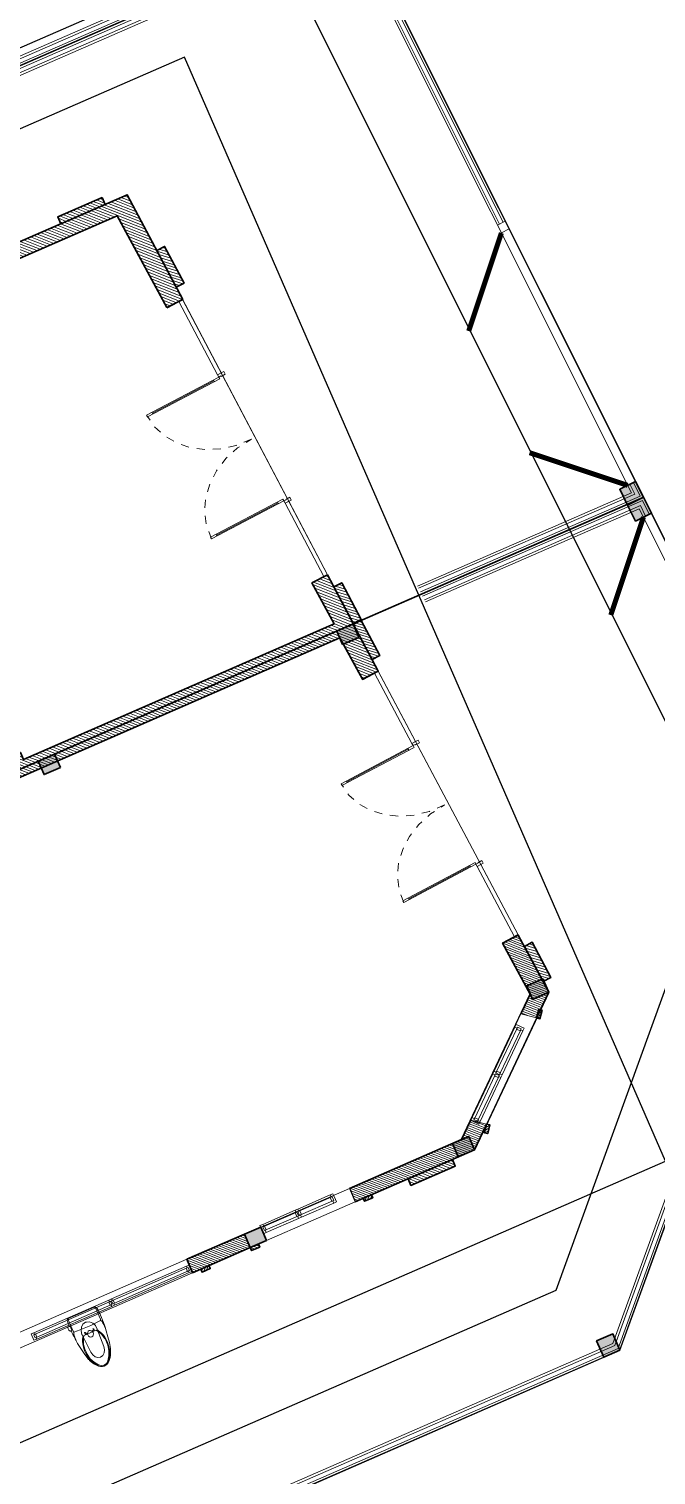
# Model space of a CAD drawing. Header units: millimetres. Extents: x 567980 to 569372, y 2065777 to 2066674.
# Drawn here: x 568845.56 to 568853.34, y 2066444.43 to 2066462.37 of the extents above; entities that cross this region are included whole.
import ezdxf
from ezdxf.xclip import XClip

# ---------------------------------------------------------------- set-up
doc = ezdxf.new("R2010")
doc.units = ezdxf.units.MM
for name, pattern in [('CENTER', [3, 1.5, -0.5, 0.5, -0.5]), ('HIDDEN', [0.75, 0.5, -0.25]), ('HIDDEN2', [0.1875, 0.125, -0.0625])]:
    doc.linetypes.add(name, pattern=pattern)
for name, color, linetype, lineweight in [('A-COT VACH', 2, 'Continuous', 35), ('A-CUA', 25, 'Continuous', 5), ('A-DIM', 251, 'Continuous', 15), ('A-HATCH', 251, 'Continuous', 5), ('A-NET KHUAT', 250, 'HIDDEN', 9), ('A-NET THAY', 125, 'Continuous', 18), ('A-NOI THAT', 44, 'Continuous', 9), ('A-TRUC', 250, 'CENTER', 5), ('A-TUONG', 255, 'Continuous', 35), ('boDnv', 54, 'Continuous', 25)]:
    doc.layers.add(name, color=color, linetype=linetype, lineweight=lineweight)
for name, color, linetype in [('ChiaLo', 128, 'CENTER'), ('datOlienke', 42, 'Continuous'), ('LoLK', 6, 'Continuous'), ('QH', 7, 'Continuous'), ('QUYEN', 7, 'Continuous'), ('ViaHeS', 32, 'Continuous')]:
    doc.layers.add(name, color=color, linetype=linetype)
doc.styles.add('rms', font='romans.shx', dxfattribs={"width": 0.7, "bigfont": 'vns.shx'})
doc.linetypes.add('ADL', pattern='A,0.125,-0.15,["++",rms,S=0.5,R=0,X=0,Y=-0.2245],-1.35,1.125', length=2.75)

# ---------------------------------------------------------------- blocks, each defined once
blk = doc.blocks.new('NEN')
at = {"layer": 'boDnv', "color": 10, "linetype": 'ADL', "ltscale": 0.25}
blk.add_lwpolyline([(156.672, 80.693), (146.026, 101.979), (139.956, 104.181), (-3.204, 41.78), (-5.746, 35.822), (2.49, 13.482), (8.01, 11.127), (154.618, 75.032)], close=True, dxfattribs=at)
at = {"layer": 'ChiaLo', "ltscale": 5}
for points in [[(152.12, 92.029), (-2.661, 24.563)], [(155.704, 84.864), (138.387, 77.316)]]:
    blk.add_lwpolyline(points, dxfattribs=at)
at = {"layer": 'datOlienke'}
blk.add_lwpolyline([(157.758, 80.756), (146.742, 102.783), (139.922, 105.257), (-3.967, 42.538), (-6.821, 35.849), (1.701, 12.732), (8.014, 10.038), (155.411, 74.287)], close=True, dxfattribs=at)
at = {"layer": 'LoLK'}
for points in [[(152.12, 92.029), (148.537, 99.194), (131.994, 91.984), (135.19, 84.65)], [(155.704, 84.864), (152.12, 92.029), (135.19, 84.65), (138.387, 77.316)], [(157.758, 80.756), (155.704, 84.864), (138.387, 77.316), (142.215, 68.535), (155.411, 74.287)]]:
    blk.add_lwpolyline(points, close=True, dxfattribs=at)
at = {"layer": 'ViaHeS'}
blk.add_lwpolyline([(157.758, 80.756), (146.742, 102.783), (139.922, 105.257), (-3.967, 42.538), (-6.821, 35.849), (1.701, 12.732), (8.014, 10.038), (155.411, 74.287)], close=True, dxfattribs=at)
blk = doc.blocks.new('NEN M01')
at = {"layer": 'datOlienke'}
blk.add_lwpolyline([(4.737, 4.993), (3.439, 29.587), (-1.824, 34.58), (-158.789, 34.58), (-164.078, 29.588), (-165.502, 4.992), (-160.791, 0), (0, 0)], close=True, dxfattribs=at)
at = {"layer": 'LoLK'}
for points in [[(4.072, 17.58), (3.65, 25.58), (-14.396, 25.58), (-14.396, 17.58)], [(4.495, 9.58), (4.072, 17.58), (-14.396, 17.58), (-14.396, 9.58)], [(4.737, 4.993), (4.495, 9.58), (-14.396, 9.58), (-14.396, 0), (0, 0)]]:
    blk.add_lwpolyline(points, close=True, dxfattribs=at)
blk = doc.blocks.new('*U404')
at = {"layer": 'A-CUA', "color": 32}
for points in [[(60, -40), (45, -40), (45, -18), (0, -18), (0, -40), (0, -40), (0, -82), (0, -82), (0, -103), (45, -103), (45, -82), (60, -82)], [(30, -82), (60, -82), (60, -40), (30, -40)], [(1292, -82), (1262, -82), (1262, -40), (1292, -40)], [(1322, -82), (1307, -82), (1307, -40), (1322, -40), (1322, -18), (1277, -18), (1277, -40), (1292, -40), (1292, -82), (1277, -82), (1277, -103), (1322, -103)], [(1307, -82), (1337, -82), (1337, -40), (1307, -40)], [(2540, -40), (2555, -40), (2555, -18), (2600, -18), (2600, -40), (2600, -40), (2600, -82), (2600, -82), (2600, -103), (2555, -103), (2555, -82), (2540, -82)], [(2570, -82), (2540, -82), (2540, -40), (2570, -40)]]:
    blk.add_lwpolyline(points, close=True, dxfattribs=at)
at = {"layer": 'A-CUA', "color": 37, "lineweight": -2}
for points in [[(45, -18), (1277, -18), (1277, -40), (45, -40)], [(45, -82), (1277, -82), (1277, -103), (45, -103)], [(2555, -18), (1322, -18), (1322, -40), (2555, -40)], [(2555, -82), (1322, -82), (1322, -103), (2555, -103)]]:
    blk.add_lwpolyline(points, close=True, dxfattribs=at)
blk = doc.blocks.new('A$C1a95cbaf')
at = {"layer": 'A-HATCH'}
h = blk.add_hatch(dxfattribs=at)
h.set_pattern_fill('ANSI31', color=256, scale=300)
h.set_pattern_definition([(45, (-121341.862, 350750.01), (-26.5165043, 26.5165043), [])])
h.paths.add_polyline_path([(110, 600), (0, 600), (0, 0), (110, 0)])
at = {"layer": 'A-TUONG', "elevation": 0}
blk.add_lwpolyline([(110, 0), (0, 0), (0, 600), (110, 600)], close=True, dxfattribs=at)
blk = doc.blocks.new('*U399')
at = {"layer": 'A-CUA', "color": 32}
for points in [[(60, -40), (45, -40), (45, -10), (0, -10), (0, -40), (0, -40), (0, -90), (0, -90), (0, -120), (45, -120), (45, -90), (60, -90)], [(30, -90), (60, -90), (60, -40), (30, -40)], [(593, -90), (563, -90), (563, -40), (593, -40)], [(623, -90), (608, -90), (608, -40), (623, -40), (623, -10), (578, -10), (578, -40), (593, -40), (593, -90), (578, -90), (578, -120), (623, -120)], [(608, -90), (638, -90), (638, -40), (608, -40)], [(1140, -40), (1155, -40), (1155, -10), (1200, -10), (1200, -40), (1200, -40), (1200, -90), (1200, -90), (1200, -120), (1155, -120), (1155, -90), (1140, -90)], [(1170, -90), (1140, -90), (1140, -40), (1170, -40)]]:
    blk.add_lwpolyline(points, close=True, dxfattribs=at)
at = {"layer": 'A-CUA', "color": 37, "lineweight": -2}
for points in [[(45, -10), (578, -10), (578, -40), (45, -40)], [(45, -90), (578, -90), (578, -120), (45, -120)], [(1155, -10), (623, -10), (623, -40), (1155, -40)], [(1155, -90), (623, -90), (623, -120), (1155, -120)]]:
    blk.add_lwpolyline(points, close=True, dxfattribs=at)
blk = doc.blocks.new('phào cửa')
at = {"layer": 'A-HATCH'}
h = blk.add_hatch(dxfattribs=at)
h.set_pattern_fill('ANSI31', color=256, scale=250)
h.set_pattern_definition([(45, (-237697.46, 7620.01), (-22.097087, 22.097087), [])])
h.paths.add_polyline_path([(0, 0), (0, 110), (-50, 110), (-50, 0)])
at = {"layer": 'A-TUONG'}
blk.add_lwpolyline([(0, 0), (0, 110), (-50, 110), (-50, 0)], close=True, dxfattribs=at)
blk = doc.blocks.new('S1200')
at = {"layer": 'A-TUONG'}
blk.add_blockref('phào cửa', (0, 1310), dxfattribs=at)
at = {"layer": 'A-TUONG', "xscale": -1, "rotation": 180}
blk.add_blockref('phào cửa', (0, -110), dxfattribs=at)
blk.add_wipeout([(220, 1200), (220, 0), (0, 0), (0, 1200)]).dxf.layer = 'A-NET KHUAT'
at = {"layer": 'A-NET THAY'}
blk.add_lwpolyline([(0, 0), (0, 1200), (220, 1200), (220, 0)], close=True, dxfattribs=at)
at = {"layer": 'A-CUA', "rotation": 90}
blk.add_blockref('*U399', (100, 0), dxfattribs=at)
blk = doc.blocks.new('*U397')
at = {"layer": 'A-CUA', "color": 32}
for points in [[(60, -40), (45, -40), (45, -10), (0, -10), (0, -40), (0, -40), (0, -90), (0, -90), (0, -120), (45, -120), (45, -90), (60, -90)], [(30, -90), (60, -90), (60, -40), (30, -40)], [(792, -90), (762, -90), (762, -40), (792, -40)], [(822, -90), (807, -90), (807, -40), (822, -40), (822, -10), (777, -10), (777, -40), (792, -40), (792, -90), (777, -90), (777, -120), (822, -120)], [(807, -90), (837, -90), (837, -40), (807, -40)], [(1540, -40), (1555, -40), (1555, -10), (1600, -10), (1600, -40), (1600, -40), (1600, -90), (1600, -90), (1600, -120), (1555, -120), (1555, -90), (1540, -90)], [(1570, -90), (1540, -90), (1540, -40), (1570, -40)]]:
    blk.add_lwpolyline(points, close=True, dxfattribs=at)
at = {"layer": 'A-CUA', "color": 37, "lineweight": -2}
for points in [[(45, -10), (777, -10), (777, -40), (45, -40)], [(45, -90), (777, -90), (777, -120), (45, -120)], [(1555, -10), (822, -10), (822, -40), (1555, -40)], [(1555, -90), (822, -90), (822, -120), (1555, -120)]]:
    blk.add_lwpolyline(points, close=True, dxfattribs=at)
blk = doc.blocks.new('xi')
for p, q in [((31751, -119432), (31751, -119586)), ((31977, -119418), (31763, -119418)), ((31977, -119418), (32191, -119418)), ((32202, -119432), (32202, -119586)), ((32234, -119513), (32202, -119517)), ((32215, -119526), (32202, -119526)), ((32215, -119563), (32202, -119563)), ((32234, -119573), (32202, -119569)), ((32215, -119516), (32215, -119571)), ((32256, -119534), (32256, -119553)), ((31855, -119684), (31870, -119914)), ((31858, -119700), (31867, -119700)), ((31879, -119691), (32075, -119691)), ((31900, -119663), (31900, -119691)), ((31902, -119661), (31912, -119661)), ((31914, -119663), (31914, -119691)), ((31914, -119678), (31927, -119678)), ((31929, -119680), (31929, -119691)), ((32025, -119680), (32025, -119691)), ((32040, -119678), (32027, -119678)), ((32040, -119663), (32040, -119691)), ((32052, -119661), (32042, -119661)), ((32054, -119663), (32054, -119691)), ((32098, -119684), (32083, -119914)), ((32096, -119700), (32087, -119700))]:
    blk.add_line(p, q)
blk.add_circle((31977, -119703), 42.5)
for points in [[(31726, -119541), (31726, -119510), (31728, -119478), (31732, -119447)], [(31732, -119447), (31733, -119431), (31746, -119418), (31763, -119418)], [(31751, -119432), (31751, -119424), (31758, -119418), (31766, -119418)], [(32187, -119418), (32195, -119418), (32202, -119424), (32202, -119432)], [(32191, -119418), (32207, -119418), (32220, -119431), (32221, -119447)], [(32221, -119447), (32224, -119469), (32226, -119492), (32226, -119514)], [(31732, -119673), (31727, -119629), (31725, -119585), (31726, -119541)], [(31735, -119709), (31735, -119679), (31738, -119650), (31744, -119622)], [(31744, -119622), (31747, -119614), (31752, -119607), (31758, -119601)], [(31758, -119601), (31754, -119597), (31751, -119592), (31751, -119586)], [(31977, -119611), (31904, -119610), (31831, -119607), (31758, -119601)], [(32195, -119601), (32122, -119607), (32050, -119610), (31977, -119611)], [(32202, -119586), (32202, -119592), (32199, -119597), (32195, -119601)], [(32195, -119601), (32201, -119607), (32206, -119614), (32209, -119622)], [(32209, -119622), (32215, -119650), (32218, -119679), (32218, -119709)], [(32228, -119573), (32227, -119606), (32225, -119639), (32221, -119673)], [(31790, -119971), (31759, -119874), (31740, -119774), (31732, -119673)], [(31797, -119926), (31789, -119886), (31790, -119845), (31801, -119805)], [(31801, -119805), (31810, -119769), (31827, -119734), (31850, -119704)], [(31805, -119851), (31807, -119829), (31812, -119808), (31820, -119788)], [(31820, -119788), (31832, -119754), (31849, -119723), (31871, -119695)], [(31850, -119704), (31852, -119701), (31854, -119700), (31858, -119700)], [(31871, -119695), (31873, -119692), (31875, -119691), (31879, -119691)], [(31900, -119663), (31900, -119662), (31901, -119661), (31902, -119661)], [(31912, -119661), (31913, -119661), (31914, -119662), (31914, -119663)], [(31927, -119678), (31928, -119678), (31929, -119679), (31929, -119680)], [(32025, -119680), (32025, -119679), (32026, -119678), (32027, -119678)], [(32040, -119663), (32040, -119662), (32041, -119661), (32042, -119661)], [(32052, -119661), (32053, -119661), (32054, -119662), (32054, -119663)], [(32075, -119691), (32078, -119691), (32081, -119692), (32083, -119695)], [(32083, -119695), (32104, -119723), (32122, -119754), (32134, -119788)], [(32096, -119700), (32099, -119700), (32102, -119701), (32104, -119704)], [(32104, -119704), (32127, -119734), (32143, -119769), (32152, -119805)], [(32134, -119788), (32141, -119808), (32146, -119829), (32148, -119851)], [(32152, -119805), (32163, -119845), (32165, -119886), (32157, -119926)], [(32221, -119673), (32214, -119774), (32194, -119874), (32163, -119971)], [(31803, -120001), (31798, -119992), (31793, -119981), (31790, -119971)], [(31899, -120097), (31831, -120035), (31796, -119943), (31805, -119851)], [(31882, -120098), (31839, -120049), (31809, -119990), (31797, -119926)], [(31977, -120018), (31919, -120018), (31872, -119972), (31870, -119914)], [(32083, -119914), (32082, -119972), (32034, -120018), (31977, -120018)], [(32148, -119851), (32158, -119943), (32123, -120035), (32054, -120097)], [(32157, -119926), (32144, -119990), (32115, -120049), (32071, -120098)], [(32163, -119971), (32160, -119981), (32156, -119992), (32151, -120001)], [(31868, -120091), (31842, -120065), (31820, -120035), (31803, -120001)], [(31977, -120138), (31936, -120138), (31896, -120121), (31868, -120091)], [(32054, -120097), (32010, -120138), (31943, -120138), (31899, -120097)], [(32085, -120091), (32057, -120121), (32018, -120138), (31977, -120138)], [(32151, -120001), (32134, -120035), (32112, -120065), (32085, -120091)]]:
    blk.add_open_spline(points, degree=3)
for points in [[(31855, -119684), (31847, -119617), (31896, -119556), (31963, -119549), (31968, -119548), (31972, -119548), (31977, -119548)], [(31977, -119548), (32044, -119548), (32099, -119603), (32099, -119670), (32099, -119675), (32099, -119679), (32098, -119684)], [(32234, -119513), (32245, -119512), (32256, -119521), (32256, -119533), (32256, -119534), (32256, -119534), (32256, -119534)], [(32256, -119553), (32256, -119564), (32246, -119574), (32234, -119574), (32234, -119574), (32234, -119574), (32234, -119573)], [(32071, -120098), (32024, -120150), (31944, -120154), (31892, -120107), (31888, -120104), (31885, -120101), (31882, -120098)]]:
    blk.add_open_spline(points, degree=3, knots=[0, 0, 0, 0, 1, 1, 1, 2, 2, 2, 2])
blk = doc.blocks.new('*U525')
for p, q in [((90, -100), (50, -100)), ((70, -100), (70, -1250)), ((2710, -100), (2750, -100)), ((2730, -100), (2730, -1250)), ((90, -1250), (50, -1250)), ((2710, -1250), (2750, -1250))]:
    blk.add_line(p, q)
for points in [[(0, 113), (60, 113), (60, 40), (50, 40), (50, 0), (0, 0)], [(50, 0), (90, 0), (90, -1350), (50, -1350)], [(2750, 0), (2710, 0), (2710, -1350), (2750, -1350)], [(2800, 113), (2740, 113), (2740, 40), (2750, 40), (2750, 0), (2800, 0)]]:
    blk.add_lwpolyline(points, close=True)
at = {"linetype": 'HIDDEN2'}
for centre, start, end in [((50, 0), 270, 0), ((2750, 0), 180, 270)]:
    blk.add_arc(centre, 1350, start, end, dxfattribs=at)
blk = doc.blocks.new('CUA DI T1')
at = {"layer": 'A-HATCH'}
h = blk.add_hatch(dxfattribs=at)
h.set_pattern_fill('ANSI31', color=256, scale=300)
h.set_pattern_definition([(45, (-145597.46, 362519.84), (-26.5165043, 26.5165043), [])])
h.paths.add_polyline_path([(-6100, -109), (-5500, -109), (-5500, 0), (-6100, 0)])
edge = h.paths.add_edge_path()
edge.add_line((-600, -108), (0, -111))
edge.add_line((0, -111), (0, 2))
edge.add_line((0, 2), (-600, -1))
edge.add_line((-600, -1), (-600, -108))
at = {"layer": 'A-CUA', "elevation": 0}
for points in [[(-5300, 1), (-4100, 1), (-4100, 51), (-5300, 51)], [(-800, 1), (-2000, 1), (-2000, 51), (-800, 51)]]:
    blk.add_lwpolyline(points, close=True, dxfattribs=at)
at = {"layer": 'A-NET THAY'}
for q in [(-786, 1, 0), (-800, 1, 0)]:
    blk.add_line((-5300, 1, 0), q, dxfattribs=at)
at = {"layer": 'A-TUONG'}
for p, q in [((-5300, 1, 0), (-5300, 220, 0)), ((-800, 1, 0), (-800, 220, 0))]:
    blk.add_line(p, q, dxfattribs=at)
at = {"layer": 'A-TUONG', "elevation": 0}
blk.add_lwpolyline([(-5500, 1), (-5500, -109), (-6100, -109), (-6100, 1), (-5500, 1)], dxfattribs=at)
blk.add_lwpolyline([(-600, 0), (0, 1), (0, -109), (-600, -110)], close=True, dxfattribs=at)
at = {"layer": 'A-CUA', "extrusion": (-2.7819e-13, -5.44958e-10, -1), "xscale": 0.7500000000000021, "yscale": 0.7500000000000021, "zscale": -0.7500000000000019, "rotation": 180.059778475144}
blk.add_blockref('*U525', (4100, 53, 0), dxfattribs=at)
blk = doc.blocks.new('cot 220')
at = {"layer": 'A-COT VACH'}
h = blk.add_hatch(color=256, dxfattribs=at)
h.dxf.hatch_style = 1
h.paths.add_polyline_path([(110, 110), (-110, 110), (-110, -110), (110, -110)])
blk.add_lwpolyline([(-110, -110), (110, -110), (110, 110), (-110, 110)], close=True, dxfattribs=at)
blk = doc.blocks.new('cum dh a3.3.1.6.7')
at = {"layer": 'A-HATCH'}
h = blk.add_hatch(dxfattribs=at)
h.set_pattern_fill('ANSI31', color=256, scale=0.3)
h.set_pattern_definition([(45, (-145.69891, 350), (-0.0265165043, 0.0265165043), [])])
h.paths.add_polyline_path([(-6.501, -0.22), (-7.781, -0.22), (-7.781, -3.12), (-8.001, -3.12), (-8.001, 0), (-6.501, 0)])
h.paths.add_polyline_path([(-2.121, -1.62), (-2.121, -0.22), (-1.671, -0.22), (-1.671, 0), (-3.501, 0), (-3.501, -0.22), (-2.341, -0.22), (-2.341, -2.249), (-2.121, -2.191), (-2.121, -1.73), (-0.931, -1.73), (-0.931, -1.62)])
h.paths.add_polyline_path([(-0.111, -12.74), (-0.111, -7.04), (-0.221, -7.04), (-0.221, -1.73), (-0.331, -1.73), (-0.331, -1.62), (-0.221, -1.62), (-0.221, -0.22), (-0.671, -0.22), (-0.671, 0), (-0.001, 0), (-0.001, -12.96), (-0.807, -13.012), (-0.821, -12.793)])
h = blk.add_hatch(dxfattribs=at)
h.set_pattern_fill('ANSI31', color=256, scale=0.3)
h.set_pattern_definition([(45, (-120.69891, 437.5), (-0.0265165043, 0.0265165043), [])])
h.paths.add_polyline_path([(5.274, -12.41), (6.779, -12.3), (6.779, -7.83), (6.999, -7.83), (6.999, -12.52), (5.288, -12.63)])
h.paths.add_polyline_path([(0.797, -12.913), (-0.001, -12.964), (-0.001, 0), (0.599, 0), (0.599, -0.22), (0.109, -0.22), (0.109, -2.58), (0.219, -2.58), (0.219, -8.54), (0.109, -8.54), (0.109, -12.744), (0.783, -12.695)])
h = blk.add_hatch(dxfattribs=at)
h.set_pattern_fill('ANSI31', color=256, scale=0.25)
h.set_pattern_definition([(45, (-245.698912, 2), (-0.022097087, 0.022097087), [])])
h.paths.add_polyline_path([(-7.781, -4.32), (-7.781, -5.32), (-8.001, -5.32), (-8.001, -4.32)])
h.paths.add_polyline_path([(-7.781, -10.12), (-7.781, -11.64), (-6.184, -13.14), (-5.312, -13.079), (-5.298, -13.299), (-6.271, -13.36), (-8.001, -11.735), (-8.001, -10.12)])
h.paths.add_polyline_path([(-7.781, -7.92), (-8.001, -7.92), (-8.001, -8.7), (-7.781, -8.7)])
at = {"layer": 'A-NET THAY', "elevation": 0}
blk.add_lwpolyline([(-8.001, -7.92), (-7.781, -7.92), (-7.781, -5.32), (-8.001, -5.32)], close=True, dxfattribs=at)
at = {"layer": 'A-TRUC', "linetype": 'CENTER', "ltscale": 0.5}
blk.add_lwpolyline([(-7.891, -11.687), (-7.891, -11.687)], dxfattribs=at)
at = {"layer": 'A-TRUC', "linetype": 'CENTER', "ltscale": 0.5, "elevation": 0}
blk.add_lwpolyline([(-6.161, -13.312), (-6.161, -13.312)], dxfattribs=at)
at = {"layer": 'A-TUONG', "elevation": 0}
for points in [[(-0.111, -12.74), (-0.111, -7.04), (-0.221, -7.04), (-0.221, -1.73), (-0.331, -1.73), (-0.331, -1.62), (-0.221, -1.62), (-0.221, -0.22), (-0.671, -0.22), (-0.671, 0), (-0.001, 0), (-0.001, -12.96), (-0.807, -13.012), (-0.821, -12.793), (-0.111, -12.74), (-0.111, -12.74)], [(5.274, -12.41), (6.779, -12.3), (6.779, -7.83), (6.999, -7.83), (6.999, -12.52), (5.288, -12.63), (5.274, -12.41)], [(-6.271, -13.36), (-8.001, -11.735)]]:
    blk.add_lwpolyline(points, dxfattribs=at)
for points in [[(0.797, -12.913), (-0.001, -12.964), (-0.001, 0), (0.599, 0), (0.599, -0.22), (0.109, -0.22), (0.109, -2.58), (0.219, -2.58), (0.219, -8.54), (0.109, -8.54), (0.109, -12.744), (0.783, -12.695)], [(-7.781, -10.12), (-7.781, -11.64), (-6.184, -13.14), (-5.312, -13.079), (-5.298, -13.297), (-6.271, -13.36), (-8.001, -11.735), (-8.001, -10.12)]]:
    blk.add_lwpolyline(points, close=True, dxfattribs=at)
at = {"layer": 'A-COT VACH', "xscale": 0.001, "yscale": 0.001, "zscale": 0.001, "rotation": 359.9999999999999}
for p in [(-0.111, -8.81), (-7.891, -11.625), (-0.111, -12.85, 0), (-6.161, -13.25, 0)]:
    blk.add_blockref('cot 220', p, dxfattribs=at)
at = {"layer": 'A-CUA', "xscale": 0.001, "yscale": 0.001, "zscale": 0.001, "rotation": 90}
blk.add_blockref('*U404', (-8.001, -7.92, 0), dxfattribs=at)
at = {"layer": 'A-DIM'}
for p, xscale, yscale, zscale, rotation in [((6.087, -12.579, 0), 0.0009999999999999998, 0.0009999999999999998, 0.0009999999999999998, 3.621877358030205), ((-0.008, -12.961, 0), 0.000999999999999998, 0.000999999999999998, 0.000999999999999998, 3.65176661248409)]:
    blk.add_blockref('CUA DI T1', p, dxfattribs=dict(at, xscale=xscale, yscale=yscale, zscale=zscale, rotation=rotation))
at = {"layer": 'A-NOI THAT', "xscale": -0.0009999999999999998, "yscale": 0.0009999999999999998, "zscale": 0.001, "rotation": 270}
blk.add_blockref('xi', (137.306, -32.757), dxfattribs=at)
at = {"layer": 'A-TUONG', "yscale": 0.001, "zscale": 0.001}
for name, p, xscale, rotation in [('phào cửa', (-8.001, -8.03, 0), -0.001, 179.9999999999999), ('A$C1a95cbaf', (-8.111, -11.435, 0), 0.001, 359.9999999999999), ('A$C1a95cbaf', (6.998, -12.22, 0), 0.001, 359.9999999999999)]:
    blk.add_blockref(name, p, dxfattribs=dict(at, xscale=xscale, rotation=rotation))
at = {"layer": 'A-TUONG', "xscale": -0.001, "yscale": 0.001, "zscale": 0.001, "rotation": 179.9999999999999}
blk.add_blockref('S1200', (-8.001, -8.92), dxfattribs=at)
blk.add_wipeout([(-7.569, -11.84), (-7.72, -12), (-6.553, -13.095), (-6.403, -12.936)]).translate(0, 0, 0).dxf.layer = 'A-NET KHUAT'
at = {"layer": 'A-NET THAY', "elevation": 0}
blk.add_lwpolyline([(-7.569, -11.84), (-6.403, -12.935), (-6.553, -13.095), (-7.72, -12)], close=True, dxfattribs=at)
at = {"layer": 'A-TUONG', "elevation": 0}
blk.add_lwpolyline([(-7.781, -7.92), (-8.001, -7.92), (-8.001, -8.7), (-7.781, -8.7)], close=True, dxfattribs=at)
at = {"layer": 'A-COT VACH', "xscale": 0.001, "yscale": 0.001, "zscale": 0.001, "rotation": 359.9999999999999}
blk.add_blockref('cot 220', (-7.891, -8.81), dxfattribs=at)
at = {"layer": 'A-CUA', "xscale": 0.001, "yscale": 0.001, "zscale": 0.001, "rotation": 316.7736567644152}
blk.add_blockref('*U397', (-7.563, -11.833, 0), dxfattribs=at)
at = {"layer": 'A-TUONG'}
for p, xscale, yscale, zscale, rotation in [((-7.72, -12, 0), 0.0009999999999999996, 0.0009999999999999996, 0.0009999999999999996, 46.80184739476432), ((-6.553, -13.095, 0), -0.0009999999999999992, 0.0009999999999999998, 0.001, 226.7849303682916)]:
    blk.add_blockref('phào cửa', p, dxfattribs=dict(at, xscale=xscale, yscale=yscale, zscale=zscale, rotation=rotation))
blk = doc.blocks.new('MBT1 MO1')
at = {"layer": 'LoLK'}
ref = blk.add_blockref('cum dh a3.3.1.6.7', (-12.396, 10.151), dxfattribs=dict(at, xscale=0.8571428571428575, rotation=90))
XClip(ref).set_block_clipping_path([(8.904031907, -13.8503050344), (17.9999999888, 0.3966476971)])
ref = blk.add_blockref('cum dh a3.3.1.6.7', (-12.396, 9.58), dxfattribs=dict(at, xscale=0.8225000000000005, rotation=90))
XClip(ref).set_block_clipping_path([(-9.3111330222, -13.8503050344), (0, 0.3966476973)])
ref = blk.add_blockref('cum dh a3.3.1.6.7', (-12.396, 9.58, 0), dxfattribs=dict(at, xscale=0.8571428571428575, rotation=90))
XClip(ref).set_block_clipping_path([(0, -13.8503050344), (8.4924826848, 0.3966476973)])
blk.add_blockref('NEN M01', (0, 0), dxfattribs=at)
blk = doc.blocks.new('trmg1')
at = {"layer": 'A-NET THAY'}
for points in [[(0, -2003), (0, 0), (-9580, 0), (-9580, -14396), (-4587, -19132), (0, -18890), (0, -15886)], [(-30, -2000), (-30, -30), (-9550, -30), (-9550, -14383), (-4575, -19102), (-3826, -19062)], [(-80, -2000), (-80, -80), (-9500, -80), (-9500, -14361), (-4557, -19050), (-3829, -19012)], [(-110, -2000), (-110, -110), (-9470, -110), (-9470, -14348), (-4545, -19020), (-110, -18786), (-110, -15892)], [(-224, -18822), (-80, -18814), (-80, -15890)], [(-221, -18872), (-30, -18862), (-30, -15888)]]:
    blk.add_lwpolyline(points, dxfattribs=at)
at = {"layer": 'QUYEN'}
blk.add_lwpolyline([(-225, -18792, 62.5, 62.5, 0), (-1178, -17935, 0, 0, 0.192739), (-1474, -18858, 0, 0, 1.782882)], format="xyseb", dxfattribs=at)
at = {"layer": 'A-COT VACH'}
blk.add_blockref('cot 220', (-9470, -14286), dxfattribs=at)
at = {"layer": 'A-COT VACH', "rotation": 3.020146117505448}
blk.add_blockref('cot 220', (-116, -18786), dxfattribs=at)
blk = doc.blocks.new('rmg2')
at = {"layer": 'A-NET THAY'}
for points in [[(0, -15886), (0, -18890), (8000, -18468), (8000, 0), (0, 0), (0, -2000)], [(3823, -18658), (7970, -18440), (7970, -30), (30, -30), (30, -2000)], [(3820, -18608), (7920, -18392), (7920, -80), (80, -80), (80, -2000)], [(110, -15880), (110, -18774), (7890, -18364), (7890, -110), (110, -110), (110, -2000)], [(30, -15884), (30, -18859), (218, -18849)], [(80, -15882), (80, -18806), (215, -18799)]]:
    blk.add_lwpolyline(points, dxfattribs=at)
blk.add_lwpolyline([(3825, -18688), (3715, -18694), (3709, -18584), (3819, -18579)], close=True, dxfattribs=at)
at = {"layer": 'QUYEN'}
for points in [[(3709, -18584, 62.5, 62.5, 0), (2756, -17727, 0, 0, 0.192739), (2461, -18650, 0, 0, 1.782882)], [(214, -18769, 62.5, 62.5, 0), (1071, -17816, 0, 0, -0.192739), (1462, -18703, 0, 0, -1.782882)]]:
    blk.add_lwpolyline(points, format="xyseb", dxfattribs=at)
at = {"layer": 'A-COT VACH', "xscale": -0.9999999999999998, "rotation": 3.020146117196463}
blk.add_blockref('cot 220', (104, -18775), dxfattribs=at)
blk = doc.blocks.new('rmg3')
at = {"layer": 'A-NET THAY'}
for points in [[(0, -2000), (0, 0), (-8000, 0), (-8000, -18468), (0, -18046), (0, -15042)], [(-30, -2000), (-30, -30), (-7970, -30), (-7970, -18436), (-3826, -18218)], [(-80, -2000), (-80, -80), (-7920, -80), (-7920, -18384), (-3829, -18168)], [(-110, -2000), (-110, -110), (-7890, -110), (-7890, -18352), (-110, -17942), (-110, -15048)]]:
    blk.add_lwpolyline(points, dxfattribs=at)
blk = doc.blocks.new('MB CONG KHU A')
at = {"layer": 'A-NET THAY', "xscale": 0.001, "yscale": 0.001, "zscale": 0.001, "rotation": 113.5516717732054}
blk.add_blockref('rmg3', (84.595, 223.033), dxfattribs=at)
at = {"layer": 'QH', "xscale": 0.001, "yscale": 0.001, "zscale": 0.001, "rotation": 113.5516717732054}
for name in ['rmg2', 'trmg1']:
    blk.add_blockref(name, (90.988, 208.366), dxfattribs=at)

msp = doc.modelspace()

# ---------------------------------------------------------------- block references
at = {"layer": 'boDnv'}
msp.add_blockref('NEN', (568697.481, 2066371.697), dxfattribs=at)

# ---------------------------------------------------------------- next in the draw order: block references
at = {"layer": 'LoLK', "rotation": 23.55167177439134}
msp.add_blockref('MBT1 MO1', (568852.892, 2066445.984), dxfattribs=at)

# ---------------------------------------------------------------- next in the draw order: block references
at = {"layer": 'LoLK'}
msp.add_blockref('MB CONG KHU A', (568744.879, 2066240.648), dxfattribs=at)

doc.saveas('drawing.dxf')
